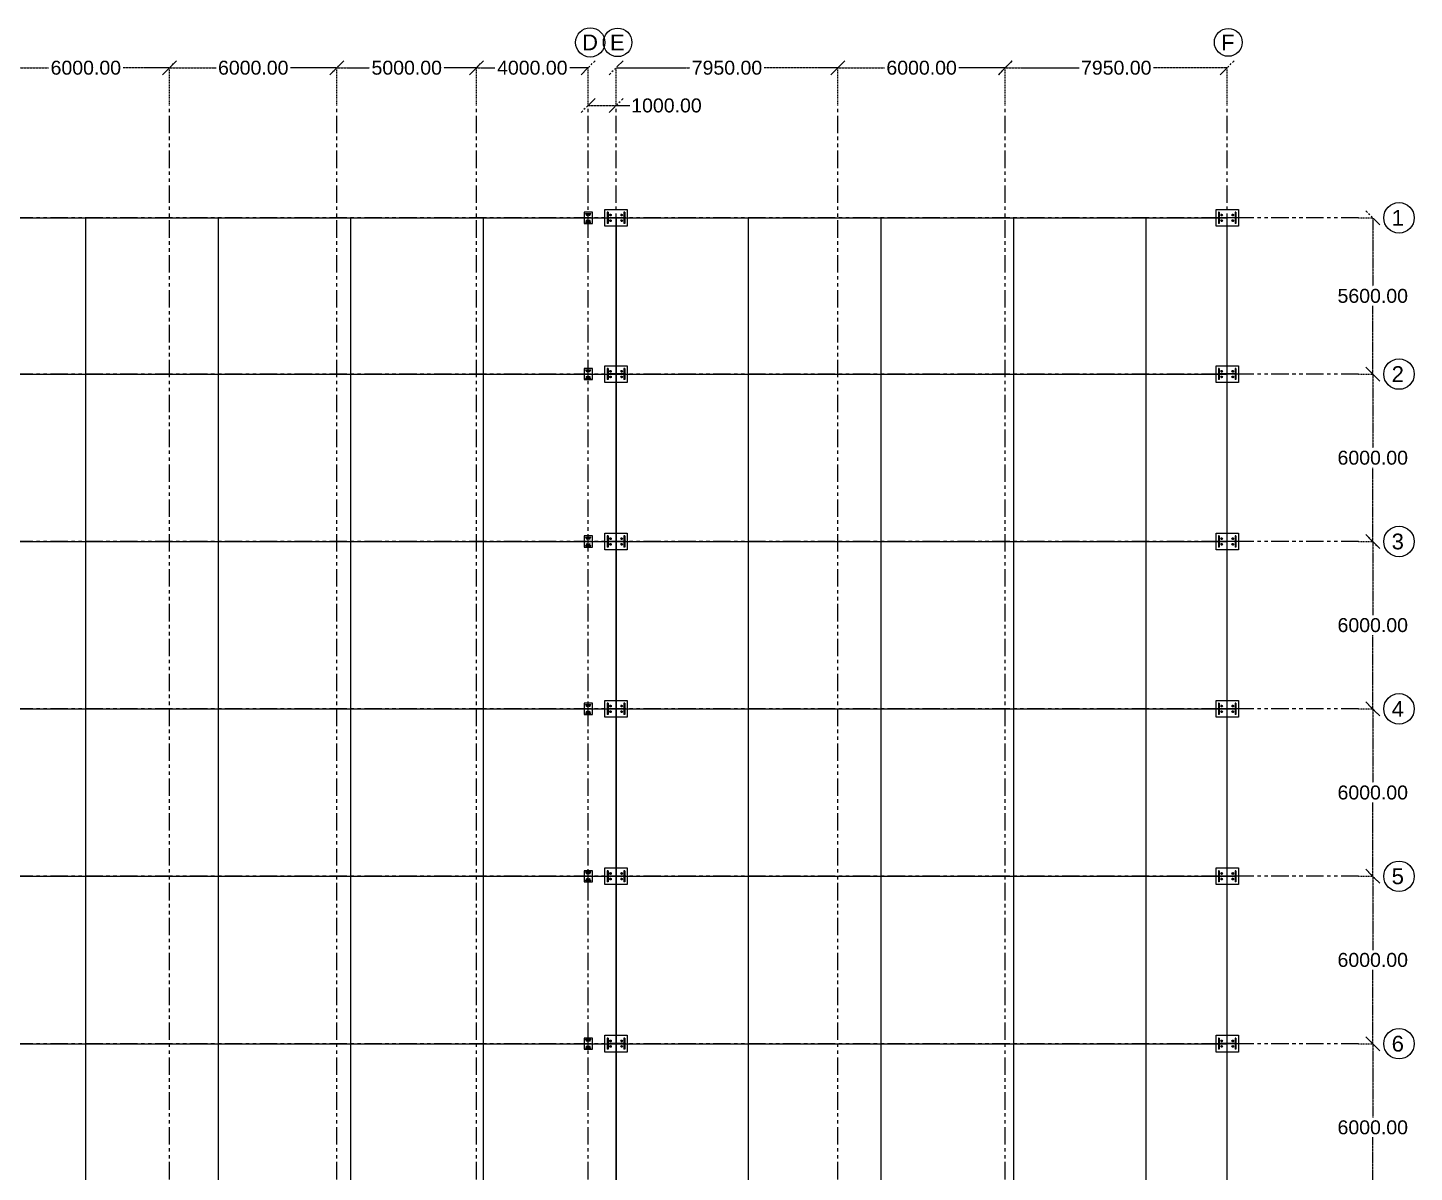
# Model space of a CAD drawing. Header units: inches. Extents: x 8519 to 881470, y -4476 to 84370.
# Drawn here: x 569225 to 618910, y 41997 to 83019 of the extents above; entities that cross this region are included whole.
import ezdxf

# ---------------------------------------------------------------- set-up
doc = ezdxf.new("R2010")
doc.units = ezdxf.units.IN
doc.header["$MEASUREMENT"] = 0
doc.header["$PDMODE"] = 34
doc.linetypes.add('ACAD_ISO03W100', pattern=[30, 12, -18])
doc.linetypes.add('PHANTOM2', pattern=[1.25, 0.625, -0.125, 0.125, -0.125, 0.125, -0.125])
for name, color, linetype in [('axis', 8, 'PHANTOM2'), ('columns', 2, 'Continuous'), ('dimensions', 1, 'PHANTOM2'), ('initial layout', 7, 'Continuous'), ('purlins', 4, 'Continuous'), ('text', 3, 'Continuous')]:
    doc.layers.add(name, color=color, linetype=linetype)
doc.styles.get("Standard").update_dxf_attribs({"font": 'arial.ttf'})
doc.dimstyles.new('Dim_1', dxfattribs={"dimtxt": 500, "dimasz": 500, "dimexe": 0.0625, "dimexo": 0.0625, "dimgap": 100, "dimtad": 0, "dimtih": 1, "dimtoh": 1, "dimzin": 0, "dimdsep": 46, "dimtxsty": 'Standard', "dimblk": 'OBLIQUE', "dimcen": 0.09, "dimclrd": 256, "dimclre": 256, "dimclrt": 256, "dimadec": 0, "dimazin": 0, "dimtfac": 1, "dimtofl": 0, "dimtmove": 0, "dimatfit": 3, "dimfxl": 1, "dimtfillclr": 256, "dimtolj": 1, "dimtzin": 0, "dimlwe": -1, "dimarcsym": 0})

# ---------------------------------------------------------------- blocks, each defined once
blk = doc.blocks.new('_Oblique')
at = {"color": 0, "linetype": 'ByBlock', "lineweight": -2}
blk.add_line((-0.5, -0.5), (0.5, 0.5), dxfattribs=at)
blk = doc.blocks.new('*D24')
at = {"layer": 'Defpoints', "color": 0, "transparency": 16777216}
for p in [(616913, 46605), (616913, 40605), (617423, 40605)]:
    blk.add_point(p, dxfattribs=at)
at = {"layer": 'dimensions', "linetype": 'ACAD_ISO03W100', "transparency": 16777216}
for p, q in [((616913, 46605), (617423, 46605)), ((616913, 40605), (617423, 40605))]:
    blk.add_line(p, q, dxfattribs=at)
at = {"layer": 'dimensions', "lineweight": -2, "transparency": 16777216}
for p, q in [((617423, 46605), (617423, 43961)), ((617423, 40605), (617423, 43250))]:
    blk.add_line(p, q, dxfattribs=at)
at = {"layer": 'dimensions', "lineweight": -2, "transparency": 16777216, "xscale": 500, "yscale": 500, "zscale": 500}
for p, rotation in [((617423, 46605), 90), ((617423, 40605), 270)]:
    blk.add_blockref('_Oblique', p, dxfattribs=dict(at, rotation=rotation))
at = {"layer": 'dimensions', "transparency": 16777216, "insert": (617423, 43605), "char_height": 500, "attachment_point": 5}
blk.add_mtext('\\A1;6000.00', dxfattribs=at)
blk = doc.blocks.new('*D25')
at = {"layer": 'Defpoints', "color": 0, "transparency": 16777216}
for p in [(616913, 52605), (616913, 46605), (617423, 46605)]:
    blk.add_point(p, dxfattribs=at)
at = {"layer": 'dimensions', "linetype": 'ACAD_ISO03W100', "transparency": 16777216}
for p, q in [((616913, 52605), (617423, 52605)), ((616913, 46605), (617423, 46605))]:
    blk.add_line(p, q, dxfattribs=at)
at = {"layer": 'dimensions', "lineweight": -2, "transparency": 16777216}
for p, q in [((617423, 52605), (617423, 49961)), ((617423, 46605), (617423, 49250))]:
    blk.add_line(p, q, dxfattribs=at)
at = {"layer": 'dimensions', "lineweight": -2, "transparency": 16777216, "xscale": 500, "yscale": 500, "zscale": 500}
for p, rotation in [((617423, 52605), 90), ((617423, 46605), 270)]:
    blk.add_blockref('_Oblique', p, dxfattribs=dict(at, rotation=rotation))
at = {"layer": 'dimensions', "transparency": 16777216, "insert": (617423, 49605), "char_height": 500, "attachment_point": 5}
blk.add_mtext('\\A1;6000.00', dxfattribs=at)
blk = doc.blocks.new('*D26')
at = {"layer": 'Defpoints', "color": 0, "transparency": 16777216}
for p in [(616913, 58605), (616913, 52605), (617423, 52605)]:
    blk.add_point(p, dxfattribs=at)
at = {"layer": 'dimensions', "linetype": 'ACAD_ISO03W100', "transparency": 16777216}
for p, q in [((616913, 58605), (617423, 58605)), ((616913, 52605), (617423, 52605))]:
    blk.add_line(p, q, dxfattribs=at)
at = {"layer": 'dimensions', "lineweight": -2, "transparency": 16777216}
for p, q in [((617423, 58605), (617423, 55961)), ((617423, 52605), (617423, 55250))]:
    blk.add_line(p, q, dxfattribs=at)
at = {"layer": 'dimensions', "lineweight": -2, "transparency": 16777216, "xscale": 500, "yscale": 500, "zscale": 500}
for p, rotation in [((617423, 58605), 90), ((617423, 52605), 270)]:
    blk.add_blockref('_Oblique', p, dxfattribs=dict(at, rotation=rotation))
at = {"layer": 'dimensions', "transparency": 16777216, "insert": (617423, 55605), "char_height": 500, "attachment_point": 5}
blk.add_mtext('\\A1;6000.00', dxfattribs=at)
blk = doc.blocks.new('*D27')
at = {"layer": 'Defpoints', "color": 0, "transparency": 16777216}
for p in [(616913, 64605), (616913, 58605), (617423, 58605)]:
    blk.add_point(p, dxfattribs=at)
at = {"layer": 'dimensions', "linetype": 'ACAD_ISO03W100', "transparency": 16777216}
for p, q in [((616913, 64605), (617423, 64605)), ((616913, 58605), (617423, 58605))]:
    blk.add_line(p, q, dxfattribs=at)
at = {"layer": 'dimensions', "lineweight": -2, "transparency": 16777216}
for p, q in [((617423, 64605), (617423, 61961)), ((617423, 58605), (617423, 61250))]:
    blk.add_line(p, q, dxfattribs=at)
at = {"layer": 'dimensions', "lineweight": -2, "transparency": 16777216, "xscale": 500, "yscale": 500, "zscale": 500}
for p, rotation in [((617423, 64605), 90), ((617423, 58605), 270)]:
    blk.add_blockref('_Oblique', p, dxfattribs=dict(at, rotation=rotation))
at = {"layer": 'dimensions', "transparency": 16777216, "insert": (617423, 61605), "char_height": 500, "attachment_point": 5}
blk.add_mtext('\\A1;6000.00', dxfattribs=at)
blk = doc.blocks.new('*D28')
at = {"layer": 'Defpoints', "color": 0, "transparency": 16777216}
for p in [(616913, 70605), (616913, 64605), (617423, 64605)]:
    blk.add_point(p, dxfattribs=at)
at = {"layer": 'dimensions', "linetype": 'ACAD_ISO03W100', "transparency": 16777216}
for p, q in [((616913, 70605), (617423, 70605)), ((616913, 64605), (617423, 64605))]:
    blk.add_line(p, q, dxfattribs=at)
at = {"layer": 'dimensions', "lineweight": -2, "transparency": 16777216}
for p, q in [((617423, 70605), (617423, 67961)), ((617423, 64605), (617423, 67250))]:
    blk.add_line(p, q, dxfattribs=at)
at = {"layer": 'dimensions', "lineweight": -2, "transparency": 16777216, "xscale": 500, "yscale": 500, "zscale": 500}
for p, rotation in [((617423, 70605), 90), ((617423, 64605), 270)]:
    blk.add_blockref('_Oblique', p, dxfattribs=dict(at, rotation=rotation))
at = {"layer": 'dimensions', "transparency": 16777216, "insert": (617423, 67605), "char_height": 500, "attachment_point": 5}
blk.add_mtext('\\A1;6000.00', dxfattribs=at)
blk = doc.blocks.new('*D29')
at = {"layer": 'Defpoints', "color": 0, "transparency": 16777216}
for p in [(616913, 76205), (616913, 70605), (617423, 70605)]:
    blk.add_point(p, dxfattribs=at)
at = {"layer": 'dimensions', "linetype": 'ACAD_ISO03W100', "transparency": 16777216}
for p, q in [((616913, 76205), (617423, 76205)), ((616913, 70605), (617423, 70605))]:
    blk.add_line(p, q, dxfattribs=at)
at = {"layer": 'dimensions', "lineweight": -2, "transparency": 16777216}
for p, q in [((617423, 76205), (617423, 73761)), ((617423, 70605), (617423, 73050))]:
    blk.add_line(p, q, dxfattribs=at)
at = {"layer": 'dimensions', "lineweight": -2, "transparency": 16777216, "xscale": 500, "yscale": 500, "zscale": 500}
for p, rotation in [((617423, 76205), 90), ((617423, 70605), 270)]:
    blk.add_blockref('_Oblique', p, dxfattribs=dict(at, rotation=rotation))
at = {"layer": 'dimensions', "transparency": 16777216, "insert": (617423, 73405), "char_height": 500, "attachment_point": 5}
blk.add_mtext('\\A1;5600.00', dxfattribs=at)
blk = doc.blocks.new('*D37')
at = {"layer": 'Defpoints', "color": 0, "transparency": 16777216}
for p in [(568306, 81583), (568306, 80230), (574306, 80230)]:
    blk.add_point(p, dxfattribs=at)
at = {"layer": 'dimensions', "linetype": 'ACAD_ISO03W100', "transparency": 16777216}
for p, q in [((568306, 80230), (568306, 81583)), ((574306, 80230), (574306, 81583))]:
    blk.add_line(p, q, dxfattribs=at)
at = {"layer": 'dimensions', "lineweight": -2, "transparency": 16777216}
for p, q in [((568306, 81583), (569974, 81583)), ((574306, 81583), (572639, 81583))]:
    blk.add_line(p, q, dxfattribs=at)
at = {"layer": 'dimensions', "lineweight": -2, "transparency": 16777216, "xscale": 500, "yscale": 500, "zscale": 500, "rotation": 180}
blk.add_blockref('_Oblique', (568306, 81583), dxfattribs=at)
at = {"layer": 'dimensions', "lineweight": -2, "transparency": 16777216, "xscale": 500, "yscale": 500, "zscale": 500}
blk.add_blockref('_Oblique', (574306, 81583), dxfattribs=at)
at = {"layer": 'dimensions', "transparency": 16777216, "insert": (571306, 81583), "char_height": 500, "attachment_point": 5}
blk.add_mtext('\\A1;6000.00', dxfattribs=at)
blk = doc.blocks.new('*D38')
at = {"layer": 'Defpoints', "color": 0, "transparency": 16777216}
for p in [(580306, 81583), (574306, 80230), (580306, 80230)]:
    blk.add_point(p, dxfattribs=at)
at = {"layer": 'dimensions', "linetype": 'ACAD_ISO03W100', "transparency": 16777216}
for p, q in [((574306, 80230), (574306, 81583)), ((580306, 80230), (580306, 81583))]:
    blk.add_line(p, q, dxfattribs=at)
at = {"layer": 'dimensions', "lineweight": -2, "transparency": 16777216}
for p, q in [((574306, 81583), (575974, 81583)), ((580306, 81583), (578639, 81583))]:
    blk.add_line(p, q, dxfattribs=at)
at = {"layer": 'dimensions', "lineweight": -2, "transparency": 16777216, "xscale": 500, "yscale": 500, "zscale": 500, "rotation": 180}
blk.add_blockref('_Oblique', (574306, 81583), dxfattribs=at)
at = {"layer": 'dimensions', "lineweight": -2, "transparency": 16777216, "xscale": 500, "yscale": 500, "zscale": 500}
blk.add_blockref('_Oblique', (580306, 81583), dxfattribs=at)
at = {"layer": 'dimensions', "transparency": 16777216, "insert": (577306, 81583), "char_height": 500, "attachment_point": 5}
blk.add_mtext('\\A1;6000.00', dxfattribs=at)
blk = doc.blocks.new('*D39')
at = {"layer": 'Defpoints', "color": 0, "transparency": 16777216}
for p in [(585306, 81583), (580306, 80230), (585306, 80230)]:
    blk.add_point(p, dxfattribs=at)
at = {"layer": 'dimensions', "linetype": 'ACAD_ISO03W100', "transparency": 16777216}
for p, q in [((580306, 80230), (580306, 81583)), ((585306, 80230), (585306, 81583))]:
    blk.add_line(p, q, dxfattribs=at)
at = {"layer": 'dimensions', "lineweight": -2, "transparency": 16777216}
for p, q in [((580306, 81583), (581475, 81583)), ((585306, 81583), (584138, 81583))]:
    blk.add_line(p, q, dxfattribs=at)
at = {"layer": 'dimensions', "lineweight": -2, "transparency": 16777216, "xscale": 500, "yscale": 500, "zscale": 500, "rotation": 180}
blk.add_blockref('_Oblique', (580306, 81583), dxfattribs=at)
at = {"layer": 'dimensions', "lineweight": -2, "transparency": 16777216, "xscale": 500, "yscale": 500, "zscale": 500}
blk.add_blockref('_Oblique', (585306, 81583), dxfattribs=at)
at = {"layer": 'dimensions', "transparency": 16777216, "insert": (582806, 81583), "char_height": 500, "attachment_point": 5}
blk.add_mtext('\\A1;5000.00', dxfattribs=at)
blk = doc.blocks.new('*D40')
at = {"layer": 'Defpoints', "color": 0, "transparency": 16777216}
for p in [(589306, 81583), (585306, 80230), (589306, 80230)]:
    blk.add_point(p, dxfattribs=at)
at = {"layer": 'dimensions', "linetype": 'ACAD_ISO03W100', "transparency": 16777216}
for p, q in [((585306, 80230), (585306, 81583)), ((589306, 80230), (589306, 81583))]:
    blk.add_line(p, q, dxfattribs=at)
at = {"layer": 'dimensions', "lineweight": -2, "transparency": 16777216}
for p, q in [((585306, 81583), (585965, 81583)), ((589306, 81583), (588648, 81583))]:
    blk.add_line(p, q, dxfattribs=at)
at = {"layer": 'dimensions', "lineweight": -2, "transparency": 16777216, "xscale": 500, "yscale": 500, "zscale": 500, "rotation": 180}
blk.add_blockref('_Oblique', (585306, 81583), dxfattribs=at)
at = {"layer": 'dimensions', "lineweight": -2, "transparency": 16777216, "xscale": 500, "yscale": 500, "zscale": 500}
blk.add_blockref('_Oblique', (589306, 81583), dxfattribs=at)
at = {"layer": 'dimensions', "transparency": 16777216, "insert": (587306, 81583), "char_height": 500, "attachment_point": 5}
blk.add_mtext('\\A1;4000.00', dxfattribs=at)
blk = doc.blocks.new('*D41')
at = {"layer": 'Defpoints', "color": 0, "transparency": 16777216}
for p in [(589306, 80230), (590306, 80230), (590306, 80230)]:
    blk.add_point(p, dxfattribs=at)
at = {"layer": 'dimensions', "lineweight": -2, "transparency": 16777216}
for p, q in [((589306, 80230), (590306, 80230)), ((590306, 80230), (590806, 80230))]:
    blk.add_line(p, q, dxfattribs=at)
at = {"layer": 'dimensions', "lineweight": -2, "transparency": 16777216, "xscale": 500, "yscale": 500, "zscale": 500, "rotation": 180}
blk.add_blockref('_Oblique', (589306, 80230), dxfattribs=at)
at = {"layer": 'dimensions', "lineweight": -2, "transparency": 16777216, "xscale": 500, "yscale": 500, "zscale": 500}
blk.add_blockref('_Oblique', (590306, 80230), dxfattribs=at)
at = {"layer": 'dimensions', "transparency": 16777216, "insert": (592114, 80230), "char_height": 500, "attachment_point": 5}
blk.add_mtext('\\A1;1000.00', dxfattribs=at)
blk = doc.blocks.new('*D42')
at = {"layer": 'Defpoints', "color": 0, "transparency": 16777216}
for p in [(612206, 81583), (604256, 80230), (612206, 80230)]:
    blk.add_point(p, dxfattribs=at)
at = {"layer": 'dimensions', "linetype": 'ACAD_ISO03W100', "transparency": 16777216}
for p, q in [((604256, 80230), (604256, 81583)), ((612206, 80230), (612206, 81583))]:
    blk.add_line(p, q, dxfattribs=at)
at = {"layer": 'dimensions', "lineweight": -2, "transparency": 16777216}
for p, q in [((604256, 81583), (606902, 81583)), ((612206, 81583), (609561, 81583))]:
    blk.add_line(p, q, dxfattribs=at)
at = {"layer": 'dimensions', "lineweight": -2, "transparency": 16777216, "xscale": 500, "yscale": 500, "zscale": 500, "rotation": 180}
blk.add_blockref('_Oblique', (604256, 81583), dxfattribs=at)
at = {"layer": 'dimensions', "lineweight": -2, "transparency": 16777216, "xscale": 500, "yscale": 500, "zscale": 500}
blk.add_blockref('_Oblique', (612206, 81583), dxfattribs=at)
at = {"layer": 'dimensions', "transparency": 16777216, "insert": (608231, 81583), "char_height": 500, "attachment_point": 5}
blk.add_mtext('\\A1;7950.00', dxfattribs=at)
blk = doc.blocks.new('*D43')
at = {"layer": 'Defpoints', "color": 0, "transparency": 16777216}
for p in [(598256, 81583), (598256, 80230), (604256, 80230)]:
    blk.add_point(p, dxfattribs=at)
at = {"layer": 'dimensions', "linetype": 'ACAD_ISO03W100', "transparency": 16777216}
for p, q in [((598256, 80230), (598256, 81583)), ((604256, 80230), (604256, 81583))]:
    blk.add_line(p, q, dxfattribs=at)
at = {"layer": 'dimensions', "lineweight": -2, "transparency": 16777216}
for p, q in [((598256, 81583), (599924, 81583)), ((604256, 81583), (602589, 81583))]:
    blk.add_line(p, q, dxfattribs=at)
at = {"layer": 'dimensions', "lineweight": -2, "transparency": 16777216, "xscale": 500, "yscale": 500, "zscale": 500, "rotation": 180}
blk.add_blockref('_Oblique', (598256, 81583), dxfattribs=at)
at = {"layer": 'dimensions', "lineweight": -2, "transparency": 16777216, "xscale": 500, "yscale": 500, "zscale": 500}
blk.add_blockref('_Oblique', (604256, 81583), dxfattribs=at)
at = {"layer": 'dimensions', "transparency": 16777216, "insert": (601256, 81583), "char_height": 500, "attachment_point": 5}
blk.add_mtext('\\A1;6000.00', dxfattribs=at)
blk = doc.blocks.new('*D45')
at = {"layer": 'Defpoints', "color": 0, "transparency": 16777216}
for p in [(598256, 81583), (590306, 80230), (598256, 80230)]:
    blk.add_point(p, dxfattribs=at)
at = {"layer": 'dimensions', "linetype": 'ACAD_ISO03W100', "transparency": 16777216}
for p, q in [((590306, 80230), (590306, 81583)), ((598256, 80230), (598256, 81583))]:
    blk.add_line(p, q, dxfattribs=at)
at = {"layer": 'dimensions', "lineweight": -2, "transparency": 16777216}
for p, q in [((590306, 81583), (592952, 81583)), ((598256, 81583), (595611, 81583))]:
    blk.add_line(p, q, dxfattribs=at)
at = {"layer": 'dimensions', "lineweight": -2, "transparency": 16777216, "xscale": 500, "yscale": 500, "zscale": 500, "rotation": 180}
blk.add_blockref('_Oblique', (590306, 81583), dxfattribs=at)
at = {"layer": 'dimensions', "lineweight": -2, "transparency": 16777216, "xscale": 500, "yscale": 500, "zscale": 500}
blk.add_blockref('_Oblique', (598256, 81583), dxfattribs=at)
at = {"layer": 'dimensions', "transparency": 16777216, "insert": (594281, 81583), "char_height": 500, "attachment_point": 5}
blk.add_mtext('\\A1;7950.00', dxfattribs=at)

msp = doc.modelspace()

# ---------------------------------------------------------------- linework, layer by layer
at = {"layer": 'axis', "ltscale": 1000}
for p, q in [((574306.478, 1740.662), (574306.478, 80229.763)), ((580306.478, 1740.662), (580306.478, 80229.763)), ((585306.478, 1740.662), (585306.478, 80229.763)), ((589306.478, 1740.662), (589306.478, 80229.763)), ((590306.478, 1740.662), (590306.478, 80229.763)), ((598256.478, 1740.662), (598256.478, 80229.763)), ((604256.478, 1740.662), (604256.478, 80229.763)), ((612206.478, 1740.662), (612206.478, 80229.763)), ((616913.11, 76205.309), (525406.478, 76205.309)), ((616913.11, 70605.309), (525406.478, 70605.309)), ((616913.11, 64605.309), (525406.478, 64605.309)), ((616913.11, 64605.309), (525406.478, 64605.309)), ((616913.11, 64605.309), (525406.478, 64605.309)), ((616913.11, 64605.309), (525406.478, 64605.309)), ((616913.11, 58605.309), (525406.478, 58605.309)), ((616913.11, 58605.309), (525406.478, 58605.309)), ((616913.11, 58605.309), (525406.478, 58605.309)), ((616913.11, 58605.309), (525406.478, 58605.309)), ((616913.11, 52605.309), (525406.478, 52605.309)), ((616913.11, 52605.309), (525406.478, 52605.309)), ((616913.11, 52605.309), (525406.478, 52605.309)), ((616913.11, 52605.309), (525406.478, 52605.309)), ((616913.11, 46605.309), (525406.478, 46605.309)), ((616913.11, 46605.309), (525406.478, 46605.309)), ((616913.11, 46605.309), (525406.478, 46605.309)), ((616913.11, 46605.309), (525406.478, 46605.309))]:
    msp.add_line(p, q, dxfattribs=at)
at = {"layer": 'columns'}
for p, q in [((589208.978, 76362.809), (589408.978, 76362.809)), ((589208.978, 76347.809), (589208.978, 76362.809)), ((589208.978, 76347.809), (589408.978, 76347.809)), ((589208.978, 76062.809), (589408.978, 76062.809)), ((589208.978, 76047.809), (589208.978, 76062.809)), ((589208.978, 76047.809), (589408.978, 76047.809)), ((589258.978, 76305.309), (589238.978, 76305.309)), ((589258.978, 76105.309), (589238.978, 76105.309)), ((589258.978, 76285.309), (589258.978, 76325.309)), ((589258.978, 76305.309), (589278.978, 76305.309)), ((589258.978, 76085.309), (589258.978, 76125.309)), ((589258.978, 76105.309), (589278.978, 76105.309)), ((589306.478, 76055.309), (589306.478, 76355.309)), ((589311.478, 76055.309), (589311.478, 76355.309)), ((589358.978, 76305.309), (589338.978, 76305.309)), ((589358.978, 76105.309), (589338.978, 76105.309)), ((589358.978, 76285.309), (589358.978, 76325.309)), ((589358.978, 76305.309), (589378.978, 76305.309)), ((589358.978, 76085.309), (589358.978, 76125.309)), ((589358.978, 76105.309), (589378.978, 76105.309)), ((589408.978, 76347.809), (589408.978, 76362.809)), ((589408.978, 76047.809), (589408.978, 76062.809)), ((589991.465, 76405.313), (589991.465, 76005.313)), ((590021.465, 76405.313), (589991.465, 76405.313)), ((590606.465, 76210.313), (590006.465, 76210.313)), ((590606.465, 76200.313), (590006.465, 76200.313)), ((590021.465, 76405.313), (590021.465, 76005.313)), ((590146.465, 76305.313), (590066.465, 76305.313)), ((590146.465, 76105.313), (590066.465, 76105.313)), ((590106.465, 76305.313), (590106.465, 76345.313)), ((590106.465, 76305.313), (590106.465, 76265.313)), ((590106.465, 76105.313), (590106.465, 76145.313)), ((590106.465, 76105.313), (590106.465, 76065.313)), ((590546.465, 76305.313), (590466.465, 76305.313)), ((590546.465, 76105.313), (590466.465, 76105.313)), ((590506.465, 76305.313), (590506.465, 76345.313)), ((590506.465, 76305.313), (590506.465, 76265.313)), ((590506.465, 76105.313), (590506.465, 76145.313)), ((590506.465, 76105.313), (590506.465, 76065.313)), ((590591.465, 76405.313), (590591.465, 76005.313)), ((590621.465, 76405.313), (590591.465, 76405.313)), ((590621.465, 76405.313), (590621.465, 76005.313)), ((611891.465, 76405.313), (611891.465, 76005.313)), ((611921.465, 76405.313), (611891.465, 76405.313)), ((612506.465, 76210.313), (611906.465, 76210.313)), ((612506.465, 76200.313), (611906.465, 76200.313)), ((611921.465, 76405.313), (611921.465, 76005.313)), ((612046.465, 76305.313), (611966.465, 76305.313)), ((612046.465, 76105.313), (611966.465, 76105.313)), ((612006.465, 76305.313), (612006.465, 76345.313)), ((612006.465, 76305.313), (612006.465, 76265.313)), ((612006.465, 76105.313), (612006.465, 76145.313)), ((612006.465, 76105.313), (612006.465, 76065.313)), ((612446.465, 76305.313), (612366.465, 76305.313)), ((612446.465, 76105.313), (612366.465, 76105.313)), ((612406.465, 76305.313), (612406.465, 76345.313)), ((612406.465, 76305.313), (612406.465, 76265.313)), ((612406.465, 76105.313), (612406.465, 76145.313)), ((612406.465, 76105.313), (612406.465, 76065.313)), ((612491.465, 76405.313), (612491.465, 76005.313)), ((612521.465, 76405.313), (612491.465, 76405.313)), ((612521.465, 76405.313), (612521.465, 76005.313)), ((590021.465, 76005.313), (589991.465, 76005.313)), ((590621.465, 76005.313), (590591.465, 76005.313)), ((611921.465, 76005.313), (611891.465, 76005.313)), ((612521.465, 76005.313), (612491.465, 76005.313)), ((589208.978, 70762.809), (589408.978, 70762.809)), ((589208.978, 70747.809), (589208.978, 70762.809)), ((589208.978, 70747.809), (589408.978, 70747.809)), ((589258.978, 70705.309), (589238.978, 70705.309)), ((589258.978, 70685.309), (589258.978, 70725.309)), ((589258.978, 70705.309), (589278.978, 70705.309)), ((589306.478, 70455.309), (589306.478, 70755.309)), ((589311.478, 70455.309), (589311.478, 70755.309)), ((589358.978, 70705.309), (589338.978, 70705.309)), ((589358.978, 70685.309), (589358.978, 70725.309)), ((589358.978, 70705.309), (589378.978, 70705.309)), ((589408.978, 70747.809), (589408.978, 70762.809)), ((589991.465, 70805.313), (589991.465, 70405.313)), ((590021.465, 70805.313), (589991.465, 70805.313)), ((590606.465, 70610.313), (590006.465, 70610.313)), ((590606.465, 70600.313), (590006.465, 70600.313)), ((590021.465, 70805.313), (590021.465, 70405.313)), ((590146.465, 70705.313), (590066.465, 70705.313)), ((590106.465, 70705.313), (590106.465, 70745.313)), ((590106.465, 70705.313), (590106.465, 70665.313)), ((590546.465, 70705.313), (590466.465, 70705.313)), ((590506.465, 70705.313), (590506.465, 70745.313)), ((590506.465, 70705.313), (590506.465, 70665.313)), ((590591.465, 70805.313), (590591.465, 70405.313)), ((590621.465, 70805.313), (590591.465, 70805.313)), ((590621.465, 70805.313), (590621.465, 70405.313)), ((611891.465, 70805.313), (611891.465, 70405.313)), ((611921.465, 70805.313), (611891.465, 70805.313)), ((612506.465, 70610.313), (611906.465, 70610.313)), ((612506.465, 70600.313), (611906.465, 70600.313)), ((611921.465, 70805.313), (611921.465, 70405.313)), ((612046.465, 70705.313), (611966.465, 70705.313)), ((612006.465, 70705.313), (612006.465, 70745.313)), ((612006.465, 70705.313), (612006.465, 70665.313)), ((612446.465, 70705.313), (612366.465, 70705.313)), ((612406.465, 70705.313), (612406.465, 70745.313)), ((612406.465, 70705.313), (612406.465, 70665.313)), ((612491.465, 70805.313), (612491.465, 70405.313)), ((612521.465, 70805.313), (612491.465, 70805.313)), ((612521.465, 70805.313), (612521.465, 70405.313)), ((589208.978, 70462.809), (589408.978, 70462.809)), ((589208.978, 70447.809), (589208.978, 70462.809)), ((589208.978, 70447.809), (589408.978, 70447.809)), ((589258.978, 70505.309), (589238.978, 70505.309)), ((589258.978, 70485.309), (589258.978, 70525.309)), ((589258.978, 70505.309), (589278.978, 70505.309)), ((589358.978, 70505.309), (589338.978, 70505.309)), ((589358.978, 70485.309), (589358.978, 70525.309)), ((589358.978, 70505.309), (589378.978, 70505.309)), ((589408.978, 70447.809), (589408.978, 70462.809)), ((590021.465, 70405.313), (589991.465, 70405.313)), ((590146.465, 70505.313), (590066.465, 70505.313)), ((590106.465, 70505.313), (590106.465, 70545.313)), ((590106.465, 70505.313), (590106.465, 70465.313)), ((590546.465, 70505.313), (590466.465, 70505.313)), ((590506.465, 70505.313), (590506.465, 70545.313)), ((590506.465, 70505.313), (590506.465, 70465.313)), ((590621.465, 70405.313), (590591.465, 70405.313)), ((611921.465, 70405.313), (611891.465, 70405.313)), ((612046.465, 70505.313), (611966.465, 70505.313)), ((612006.465, 70505.313), (612006.465, 70545.313)), ((612006.465, 70505.313), (612006.465, 70465.313)), ((612446.465, 70505.313), (612366.465, 70505.313)), ((612406.465, 70505.313), (612406.465, 70545.313)), ((612406.465, 70505.313), (612406.465, 70465.313)), ((612521.465, 70405.313), (612491.465, 70405.313)), ((589208.978, 64762.809), (589408.978, 64762.809)), ((589208.978, 64747.809), (589208.978, 64762.809)), ((589208.978, 64747.809), (589408.978, 64747.809)), ((589258.978, 64705.309), (589238.978, 64705.309)), ((589258.978, 64685.309), (589258.978, 64725.309)), ((589258.978, 64705.309), (589278.978, 64705.309)), ((589306.478, 64455.309), (589306.478, 64755.309)), ((589311.478, 64455.309), (589311.478, 64755.309)), ((589358.978, 64705.309), (589338.978, 64705.309)), ((589358.978, 64685.309), (589358.978, 64725.309)), ((589358.978, 64705.309), (589378.978, 64705.309)), ((589408.978, 64747.809), (589408.978, 64762.809)), ((589991.465, 64805.313), (589991.465, 64405.313)), ((590021.465, 64805.313), (589991.465, 64805.313)), ((590606.465, 64610.313), (590006.465, 64610.313)), ((590606.465, 64600.313), (590006.465, 64600.313)), ((590021.465, 64805.313), (590021.465, 64405.313)), ((590146.465, 64705.313), (590066.465, 64705.313)), ((590106.465, 64705.313), (590106.465, 64745.313)), ((590106.465, 64705.313), (590106.465, 64665.313)), ((590546.465, 64705.313), (590466.465, 64705.313)), ((590506.465, 64705.313), (590506.465, 64745.313)), ((590506.465, 64705.313), (590506.465, 64665.313)), ((590591.465, 64805.313), (590591.465, 64405.313)), ((590621.465, 64805.313), (590591.465, 64805.313)), ((590621.465, 64805.313), (590621.465, 64405.313)), ((611891.465, 64805.313), (611891.465, 64405.313)), ((611921.465, 64805.313), (611891.465, 64805.313)), ((612506.465, 64610.313), (611906.465, 64610.313)), ((612506.465, 64600.313), (611906.465, 64600.313)), ((611921.465, 64805.313), (611921.465, 64405.313)), ((612046.465, 64705.313), (611966.465, 64705.313)), ((612006.465, 64705.313), (612006.465, 64745.313)), ((612006.465, 64705.313), (612006.465, 64665.313)), ((612446.465, 64705.313), (612366.465, 64705.313)), ((612406.465, 64705.313), (612406.465, 64745.313)), ((612406.465, 64705.313), (612406.465, 64665.313)), ((612491.465, 64805.313), (612491.465, 64405.313)), ((612521.465, 64805.313), (612491.465, 64805.313)), ((612521.465, 64805.313), (612521.465, 64405.313)), ((589208.978, 64462.809), (589408.978, 64462.809)), ((589208.978, 64447.809), (589208.978, 64462.809)), ((589208.978, 64447.809), (589408.978, 64447.809)), ((589258.978, 64505.309), (589238.978, 64505.309)), ((589258.978, 64485.309), (589258.978, 64525.309)), ((589258.978, 64505.309), (589278.978, 64505.309)), ((589358.978, 64505.309), (589338.978, 64505.309)), ((589358.978, 64485.309), (589358.978, 64525.309)), ((589358.978, 64505.309), (589378.978, 64505.309)), ((589408.978, 64447.809), (589408.978, 64462.809)), ((590021.465, 64405.313), (589991.465, 64405.313)), ((590146.465, 64505.313), (590066.465, 64505.313)), ((590106.465, 64505.313), (590106.465, 64545.313)), ((590106.465, 64505.313), (590106.465, 64465.313)), ((590546.465, 64505.313), (590466.465, 64505.313)), ((590506.465, 64505.313), (590506.465, 64545.313)), ((590506.465, 64505.313), (590506.465, 64465.313)), ((590621.465, 64405.313), (590591.465, 64405.313)), ((611921.465, 64405.313), (611891.465, 64405.313)), ((612046.465, 64505.313), (611966.465, 64505.313)), ((612006.465, 64505.313), (612006.465, 64545.313)), ((612006.465, 64505.313), (612006.465, 64465.313)), ((612446.465, 64505.313), (612366.465, 64505.313)), ((612406.465, 64505.313), (612406.465, 64545.313)), ((612406.465, 64505.313), (612406.465, 64465.313)), ((612521.465, 64405.313), (612491.465, 64405.313)), ((589208.978, 58762.809), (589408.978, 58762.809)), ((589208.978, 58747.809), (589208.978, 58762.809)), ((589208.978, 58747.809), (589408.978, 58747.809)), ((589258.978, 58705.309), (589238.978, 58705.309)), ((589258.978, 58685.309), (589258.978, 58725.309)), ((589258.978, 58705.309), (589278.978, 58705.309)), ((589306.478, 58455.309), (589306.478, 58755.309)), ((589311.478, 58455.309), (589311.478, 58755.309)), ((589358.978, 58705.309), (589338.978, 58705.309)), ((589358.978, 58685.309), (589358.978, 58725.309)), ((589358.978, 58705.309), (589378.978, 58705.309)), ((589408.978, 58747.809), (589408.978, 58762.809)), ((589991.465, 58805.313), (589991.465, 58405.313)), ((590021.465, 58805.313), (589991.465, 58805.313)), ((590021.465, 58805.313), (590021.465, 58405.313)), ((590146.465, 58705.313), (590066.465, 58705.313)), ((590106.465, 58705.313), (590106.465, 58745.313)), ((590106.465, 58705.313), (590106.465, 58665.313)), ((590546.465, 58705.313), (590466.465, 58705.313)), ((590506.465, 58705.313), (590506.465, 58745.313)), ((590506.465, 58705.313), (590506.465, 58665.313)), ((590591.465, 58805.313), (590591.465, 58405.313)), ((590621.465, 58805.313), (590591.465, 58805.313)), ((590621.465, 58805.313), (590621.465, 58405.313)), ((611891.465, 58805.313), (611891.465, 58405.313)), ((611921.465, 58805.313), (611891.465, 58805.313)), ((611921.465, 58805.313), (611921.465, 58405.313)), ((612046.465, 58705.313), (611966.465, 58705.313)), ((612006.465, 58705.313), (612006.465, 58745.313)), ((612006.465, 58705.313), (612006.465, 58665.313)), ((612446.465, 58705.313), (612366.465, 58705.313)), ((612406.465, 58705.313), (612406.465, 58745.313)), ((612406.465, 58705.313), (612406.465, 58665.313)), ((612491.465, 58805.313), (612491.465, 58405.313)), ((612521.465, 58805.313), (612491.465, 58805.313)), ((612521.465, 58805.313), (612521.465, 58405.313)), ((589208.978, 58462.809), (589408.978, 58462.809)), ((589208.978, 58447.809), (589208.978, 58462.809)), ((589208.978, 58447.809), (589408.978, 58447.809)), ((589258.978, 58505.309), (589238.978, 58505.309)), ((589258.978, 58485.309), (589258.978, 58525.309)), ((589258.978, 58505.309), (589278.978, 58505.309)), ((589358.978, 58505.309), (589338.978, 58505.309)), ((589358.978, 58485.309), (589358.978, 58525.309)), ((589358.978, 58505.309), (589378.978, 58505.309)), ((589408.978, 58447.809), (589408.978, 58462.809)), ((590021.465, 58405.313), (589991.465, 58405.313)), ((590606.465, 58610.313), (590006.465, 58610.313)), ((590606.465, 58600.313), (590006.465, 58600.313)), ((590146.465, 58505.313), (590066.465, 58505.313)), ((590106.465, 58505.313), (590106.465, 58545.313)), ((590106.465, 58505.313), (590106.465, 58465.313)), ((590546.465, 58505.313), (590466.465, 58505.313)), ((590506.465, 58505.313), (590506.465, 58545.313)), ((590506.465, 58505.313), (590506.465, 58465.313)), ((590621.465, 58405.313), (590591.465, 58405.313)), ((611921.465, 58405.313), (611891.465, 58405.313)), ((612506.465, 58610.313), (611906.465, 58610.313)), ((612506.465, 58600.313), (611906.465, 58600.313)), ((612046.465, 58505.313), (611966.465, 58505.313)), ((612006.465, 58505.313), (612006.465, 58545.313)), ((612006.465, 58505.313), (612006.465, 58465.313)), ((612446.465, 58505.313), (612366.465, 58505.313)), ((612406.465, 58505.313), (612406.465, 58545.313)), ((612406.465, 58505.313), (612406.465, 58465.313)), ((612521.465, 58405.313), (612491.465, 58405.313)), ((589208.978, 52762.809), (589408.978, 52762.809)), ((589208.978, 52747.809), (589208.978, 52762.809)), ((589208.978, 52747.809), (589408.978, 52747.809)), ((589258.978, 52705.309), (589238.978, 52705.309)), ((589258.978, 52685.309), (589258.978, 52725.309)), ((589258.978, 52705.309), (589278.978, 52705.309)), ((589306.478, 52455.309), (589306.478, 52755.309)), ((589311.478, 52455.309), (589311.478, 52755.309)), ((589358.978, 52705.309), (589338.978, 52705.309)), ((589358.978, 52685.309), (589358.978, 52725.309)), ((589358.978, 52705.309), (589378.978, 52705.309)), ((589408.978, 52747.809), (589408.978, 52762.809)), ((589991.465, 52805.313), (589991.465, 52405.313)), ((590021.465, 52805.313), (589991.465, 52805.313)), ((590021.465, 52805.313), (590021.465, 52405.313)), ((590146.465, 52705.313), (590066.465, 52705.313)), ((590106.465, 52705.313), (590106.465, 52745.313)), ((590106.465, 52705.313), (590106.465, 52665.313)), ((590546.465, 52705.313), (590466.465, 52705.313)), ((590506.465, 52705.313), (590506.465, 52745.313)), ((590506.465, 52705.313), (590506.465, 52665.313)), ((590591.465, 52805.313), (590591.465, 52405.313)), ((590621.465, 52805.313), (590591.465, 52805.313)), ((590621.465, 52805.313), (590621.465, 52405.313)), ((611891.465, 52805.313), (611891.465, 52405.313)), ((611921.465, 52805.313), (611891.465, 52805.313)), ((611921.465, 52805.313), (611921.465, 52405.313)), ((612046.465, 52705.313), (611966.465, 52705.313)), ((612006.465, 52705.313), (612006.465, 52745.313)), ((612006.465, 52705.313), (612006.465, 52665.313)), ((612446.465, 52705.313), (612366.465, 52705.313)), ((612406.465, 52705.313), (612406.465, 52745.313)), ((612406.465, 52705.313), (612406.465, 52665.313)), ((612491.465, 52805.313), (612491.465, 52405.313)), ((612521.465, 52805.313), (612491.465, 52805.313)), ((612521.465, 52805.313), (612521.465, 52405.313)), ((589208.978, 52462.809), (589408.978, 52462.809)), ((589208.978, 52447.809), (589208.978, 52462.809)), ((589208.978, 52447.809), (589408.978, 52447.809)), ((589258.978, 52505.309), (589238.978, 52505.309)), ((589258.978, 52485.309), (589258.978, 52525.309)), ((589258.978, 52505.309), (589278.978, 52505.309)), ((589358.978, 52505.309), (589338.978, 52505.309)), ((589358.978, 52485.309), (589358.978, 52525.309)), ((589358.978, 52505.309), (589378.978, 52505.309)), ((589408.978, 52447.809), (589408.978, 52462.809)), ((590021.465, 52405.313), (589991.465, 52405.313)), ((590606.465, 52610.313), (590006.465, 52610.313)), ((590606.465, 52600.313), (590006.465, 52600.313)), ((590146.465, 52505.313), (590066.465, 52505.313)), ((590106.465, 52505.313), (590106.465, 52545.313)), ((590106.465, 52505.313), (590106.465, 52465.313)), ((590546.465, 52505.313), (590466.465, 52505.313)), ((590506.465, 52505.313), (590506.465, 52545.313)), ((590506.465, 52505.313), (590506.465, 52465.313)), ((590621.465, 52405.313), (590591.465, 52405.313)), ((611921.465, 52405.313), (611891.465, 52405.313)), ((612506.465, 52610.313), (611906.465, 52610.313)), ((612506.465, 52600.313), (611906.465, 52600.313)), ((612046.465, 52505.313), (611966.465, 52505.313)), ((612006.465, 52505.313), (612006.465, 52545.313)), ((612006.465, 52505.313), (612006.465, 52465.313)), ((612446.465, 52505.313), (612366.465, 52505.313)), ((612406.465, 52505.313), (612406.465, 52545.313)), ((612406.465, 52505.313), (612406.465, 52465.313)), ((612521.465, 52405.313), (612491.465, 52405.313)), ((589208.978, 46762.809), (589408.978, 46762.809)), ((589208.978, 46747.809), (589208.978, 46762.809)), ((589208.978, 46747.809), (589408.978, 46747.809)), ((589258.978, 46705.309), (589238.978, 46705.309)), ((589258.978, 46685.309), (589258.978, 46725.309)), ((589258.978, 46705.309), (589278.978, 46705.309)), ((589306.478, 46455.309), (589306.478, 46755.309)), ((589311.478, 46455.309), (589311.478, 46755.309)), ((589358.978, 46705.309), (589338.978, 46705.309)), ((589358.978, 46685.309), (589358.978, 46725.309)), ((589358.978, 46705.309), (589378.978, 46705.309)), ((589408.978, 46747.809), (589408.978, 46762.809)), ((589991.465, 46805.313), (589991.465, 46405.313)), ((590021.465, 46805.313), (589991.465, 46805.313)), ((590021.465, 46805.313), (590021.465, 46405.313)), ((590146.465, 46705.313), (590066.465, 46705.313)), ((590106.465, 46705.313), (590106.465, 46745.313)), ((590106.465, 46705.313), (590106.465, 46665.313)), ((590546.465, 46705.313), (590466.465, 46705.313)), ((590506.465, 46705.313), (590506.465, 46745.313)), ((590506.465, 46705.313), (590506.465, 46665.313)), ((590591.465, 46805.313), (590591.465, 46405.313)), ((590621.465, 46805.313), (590591.465, 46805.313)), ((590621.465, 46805.313), (590621.465, 46405.313)), ((611891.465, 46805.313), (611891.465, 46405.313)), ((611921.465, 46805.313), (611891.465, 46805.313)), ((611921.465, 46805.313), (611921.465, 46405.313)), ((612046.465, 46705.313), (611966.465, 46705.313)), ((612006.465, 46705.313), (612006.465, 46745.313)), ((612006.465, 46705.313), (612006.465, 46665.313)), ((612446.465, 46705.313), (612366.465, 46705.313)), ((612406.465, 46705.313), (612406.465, 46745.313)), ((612406.465, 46705.313), (612406.465, 46665.313)), ((612491.465, 46805.313), (612491.465, 46405.313)), ((612521.465, 46805.313), (612491.465, 46805.313)), ((612521.465, 46805.313), (612521.465, 46405.313)), ((589208.978, 46462.809), (589408.978, 46462.809)), ((589208.978, 46447.809), (589208.978, 46462.809)), ((589208.978, 46447.809), (589408.978, 46447.809)), ((589258.978, 46505.309), (589238.978, 46505.309)), ((589258.978, 46485.309), (589258.978, 46525.309)), ((589258.978, 46505.309), (589278.978, 46505.309)), ((589358.978, 46505.309), (589338.978, 46505.309)), ((589358.978, 46485.309), (589358.978, 46525.309)), ((589358.978, 46505.309), (589378.978, 46505.309)), ((589408.978, 46447.809), (589408.978, 46462.809)), ((590021.465, 46405.313), (589991.465, 46405.313)), ((590606.465, 46610.313), (590006.465, 46610.313)), ((590606.465, 46600.313), (590006.465, 46600.313)), ((590146.465, 46505.313), (590066.465, 46505.313)), ((590106.465, 46505.313), (590106.465, 46545.313)), ((590106.465, 46505.313), (590106.465, 46465.313)), ((590546.465, 46505.313), (590466.465, 46505.313)), ((590506.465, 46505.313), (590506.465, 46545.313)), ((590506.465, 46505.313), (590506.465, 46465.313)), ((590621.465, 46405.313), (590591.465, 46405.313)), ((611921.465, 46405.313), (611891.465, 46405.313)), ((612506.465, 46610.313), (611906.465, 46610.313)), ((612506.465, 46600.313), (611906.465, 46600.313)), ((612046.465, 46505.313), (611966.465, 46505.313)), ((612006.465, 46505.313), (612006.465, 46545.313)), ((612006.465, 46505.313), (612006.465, 46465.313)), ((612446.465, 46505.313), (612366.465, 46505.313)), ((612406.465, 46505.313), (612406.465, 46545.313)), ((612406.465, 46505.313), (612406.465, 46465.313)), ((612521.465, 46405.313), (612491.465, 46405.313))]:
    msp.add_line(p, q, dxfattribs=at)
for points in [[(589458.978, 76005.309), (589458.978, 76405.309), (589158.978, 76405.309), (589158.978, 76005.309)], [(590706.465, 75905.313), (589906.465, 75905.313), (589906.465, 76505.313), (590706.465, 76505.313)], [(612606.465, 75905.313), (611806.465, 75905.313), (611806.465, 76505.313), (612606.465, 76505.313)], [(589458.978, 70405.309), (589458.978, 70805.309), (589158.978, 70805.309), (589158.978, 70405.309)], [(590706.465, 70305.313), (589906.465, 70305.313), (589906.465, 70905.313), (590706.465, 70905.313)], [(612606.465, 70305.313), (611806.465, 70305.313), (611806.465, 70905.313), (612606.465, 70905.313)], [(589458.978, 64405.309), (589458.978, 64805.309), (589158.978, 64805.309), (589158.978, 64405.309)], [(590706.465, 64305.313), (589906.465, 64305.313), (589906.465, 64905.313), (590706.465, 64905.313)], [(612606.465, 64305.313), (611806.465, 64305.313), (611806.465, 64905.313), (612606.465, 64905.313)], [(589458.978, 58405.309), (589458.978, 58805.309), (589158.978, 58805.309), (589158.978, 58405.309)], [(590706.465, 58305.313), (589906.465, 58305.313), (589906.465, 58905.313), (590706.465, 58905.313)], [(612606.465, 58305.313), (611806.465, 58305.313), (611806.465, 58905.313), (612606.465, 58905.313)], [(589458.978, 52405.309), (589458.978, 52805.309), (589158.978, 52805.309), (589158.978, 52405.309)], [(590706.465, 52305.313), (589906.465, 52305.313), (589906.465, 52905.313), (590706.465, 52905.313)], [(612606.465, 52305.313), (611806.465, 52305.313), (611806.465, 52905.313), (612606.465, 52905.313)], [(589458.978, 46405.309), (589458.978, 46805.309), (589158.978, 46805.309), (589158.978, 46405.309)], [(590706.465, 46305.313), (589906.465, 46305.313), (589906.465, 46905.313), (590706.465, 46905.313)], [(612606.465, 46305.313), (611806.465, 46305.313), (611806.465, 46905.313), (612606.465, 46905.313)]]:
    msp.add_lwpolyline(points, close=True, dxfattribs=at)
for centre, radius in [((589258.978, 76305.309), 15), ((589258.978, 76105.309), 15), ((589358.978, 76305.309), 15), ((589358.978, 76105.309), 15), ((590106.465, 76305.313), 30), ((590106.465, 76105.313), 30), ((590506.465, 76305.313), 30), ((590506.465, 76105.313), 30), ((612006.465, 76305.313), 30), ((612006.465, 76105.313), 30), ((612406.465, 76305.313), 30), ((612406.465, 76105.313), 30), ((589258.978, 70705.309), 15), ((589358.978, 70705.309), 15), ((590106.465, 70705.313), 30), ((590506.465, 70705.313), 30), ((612006.465, 70705.313), 30), ((612406.465, 70705.313), 30), ((589258.978, 70505.309), 15), ((589358.978, 70505.309), 15), ((590106.465, 70505.313), 30), ((590506.465, 70505.313), 30), ((612006.465, 70505.313), 30), ((612406.465, 70505.313), 30), ((589258.978, 64705.309), 15), ((589358.978, 64705.309), 15), ((590106.465, 64705.313), 30), ((590506.465, 64705.313), 30), ((612006.465, 64705.313), 30), ((612406.465, 64705.313), 30), ((589258.978, 64505.309), 15), ((589358.978, 64505.309), 15), ((590106.465, 64505.313), 30), ((590506.465, 64505.313), 30), ((612006.465, 64505.313), 30), ((612406.465, 64505.313), 30), ((589258.978, 58705.309), 15), ((589358.978, 58705.309), 15), ((590106.465, 58705.313), 30), ((590506.465, 58705.313), 30), ((612006.465, 58705.313), 30), ((612406.465, 58705.313), 30), ((589258.978, 58505.309), 15), ((589358.978, 58505.309), 15), ((590106.465, 58505.313), 30), ((590506.465, 58505.313), 30), ((612006.465, 58505.313), 30), ((612406.465, 58505.313), 30), ((589258.978, 52705.309), 15), ((589358.978, 52705.309), 15), ((590106.465, 52705.313), 30), ((590506.465, 52705.313), 30), ((612006.465, 52705.313), 30), ((612406.465, 52705.313), 30), ((589258.978, 52505.309), 15), ((589358.978, 52505.309), 15), ((590106.465, 52505.313), 30), ((590506.465, 52505.313), 30), ((612006.465, 52505.313), 30), ((612406.465, 52505.313), 30), ((589258.978, 46705.309), 15), ((589358.978, 46705.309), 15), ((590106.465, 46705.313), 30), ((590506.465, 46705.313), 30), ((612006.465, 46705.313), 30), ((612406.465, 46705.313), 30), ((589258.978, 46505.309), 15), ((589358.978, 46505.309), 15), ((590106.465, 46505.313), 30), ((590506.465, 46505.313), 30), ((612006.465, 46505.313), 30), ((612406.465, 46505.313), 30)]:
    msp.add_circle(centre, radius, dxfattribs=at)
at = {"layer": 'initial layout'}
for p, q in [((552306.478, 76205.309), (590306.478, 76205.309)), ((590306.478, 76205.309), (590306.478, 10605.309)), ((590306.478, 76205.309), (612206.478, 76205.309)), ((612206.478, 10605.309), (612206.478, 76205.309)), ((552306.478, 70605.309), (590306.478, 70605.309)), ((590306.478, 70605.309), (612206.478, 70605.309)), ((552306.478, 64605.309), (590306.478, 64605.309)), ((590306.478, 64605.309), (612206.478, 64605.309)), ((552306.478, 58605.309), (590306.478, 58605.309)), ((590306.478, 58605.309), (612206.478, 58605.309)), ((552306.478, 52605.309), (590306.478, 52605.309)), ((590306.478, 52605.309), (612206.478, 52605.309)), ((552306.478, 46605.309), (590306.478, 46605.309)), ((590306.478, 46605.309), (612206.478, 46605.309))]:
    msp.add_line(p, q, dxfattribs=at)
at = {"layer": 'purlins'}
for p, q in [((571306.478, 10605.309), (571306.478, 76205.309)), ((576056.478, 10605.309), (576056.478, 76205.309)), ((580806.478, 10605.309), (580806.478, 76205.309)), ((585556.478, 10605.309), (585556.478, 76205.309)), ((590306.478, 10605.309), (590306.478, 76205.309)), ((595056.478, 10605.309), (595056.478, 76205.309)), ((599806.478, 10605.309), (599806.478, 76205.309)), ((604556.478, 10605.309), (604556.478, 76205.309)), ((609306.478, 10605.309), (609306.478, 76205.309)), ((612206.478, 10605.309), (612206.478, 76205.309))]:
    msp.add_line(p, q, dxfattribs=at)
at = {"layer": 'text'}
for centre, radius in [((589383.618, 82492.959), 525.687), ((590362.427, 82492.959), 510.993), ((612244.512, 82492.959), 498.424), ((618364.002, 76205.309), 546.492), ((618364.002, 70605.309), 546.492), ((618364.002, 64605.309), 546.492), ((618364.002, 58605.309), 546.492), ((618364.002, 52605.309), 546.492), ((618364.002, 46605.309), 546.492)]:
    msp.add_circle(centre, radius, dxfattribs=at)

# ---------------------------------------------------------------- texts
for s, p in [('D', (589089.262, 82210.547)), ('E', (590089.262, 82210.547)), ('F', (611989.262, 82210.547)), ('1', (618100.854, 75922.897)), ('2', (618100.854, 70322.897)), ('3', (618100.854, 64322.897)), ('4', (618100.854, 58322.897)), ('5', (618100.854, 52322.897)), ('6', (618100.854, 46322.897))]:
    msp.add_text(s, height=564.824, dxfattribs=at).set_placement(p)

# ---------------------------------------------------------------- dimensions: what is measured, and where the dimension line sits
at = {"layer": 'dimensions'}
for base, p1, p2, picture, middle in [((568306.478, 81583.317), (574306.478, 80229.763), (568306.478, 80229.763), '*D37', (571306.478, 81583.317)), ((580306.478, 81583.317), (574306.478, 80229.763), (580306.478, 80229.763), '*D38', (577306.478, 81583.317)), ((585306.478, 81583.317), (580306.478, 80229.763), (585306.478, 80229.763), '*D39', (582806.478, 81583.317)), ((589306.478, 81583.317), (585306.478, 80229.763), (589306.478, 80229.763), '*D40', (587306.478, 81583.317)), ((598256.478, 81583.379), (590306.478, 80229.763), (598256.478, 80229.763), '*D45', (594281.478, 81583.379)), ((598256.478, 81583.379), (604256.478, 80229.763), (598256.478, 80229.763), '*D43', (601256.478, 81583.379)), ((612206.478, 81583.317), (604256.478, 80229.763), (612206.478, 80229.763), '*D42', (608231.478, 81583.317)), ((590306.478, 80229.763), (589306.478, 80229.763), (590306.478, 80229.763), '*D41', (592114.186, 80229.763))]:
    dim = msp.add_linear_dim(base=base, p1=p1, p2=p2, dimstyle='Dim_1', dxfattribs=at)
    dim.commit()
    dim.dimension.update_dxf_attribs({"geometry": picture, "text_midpoint": middle})
for base, p1, p2, picture, middle in [((617422.716, 70605.309), (616913.11, 76205.309), (616913.11, 70605.309), '*D29', (617422.716, 73405.309)), ((617422.716, 64605.309), (616913.11, 70605.309), (616913.11, 64605.309), '*D28', (617422.716, 67605.309)), ((617422.716, 58605.309), (616913.11, 64605.309), (616913.11, 58605.309), '*D27', (617422.716, 61605.309)), ((617422.716, 52605.309), (616913.11, 58605.309), (616913.11, 52605.309), '*D26', (617422.716, 55605.309)), ((617422.716, 46605.309), (616913.11, 52605.309), (616913.11, 46605.309), '*D25', (617422.716, 49605.309)), ((617422.716, 40605.309), (616913.11, 46605.309), (616913.11, 40605.309), '*D24', (617422.716, 43605.309))]:
    dim = msp.add_linear_dim(base=base, p1=p1, p2=p2, angle=270, dimstyle='Dim_1', dxfattribs=at)
    dim.commit()
    dim.dimension.update_dxf_attribs({"geometry": picture, "text_midpoint": middle})

doc.saveas('drawing.dxf')
